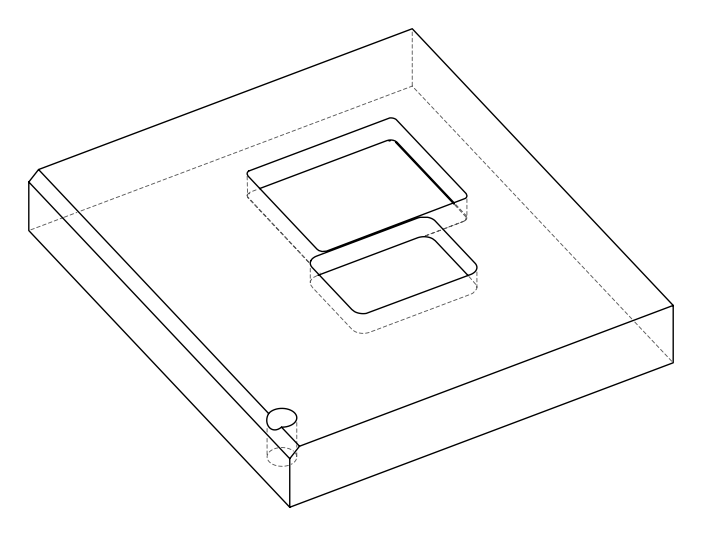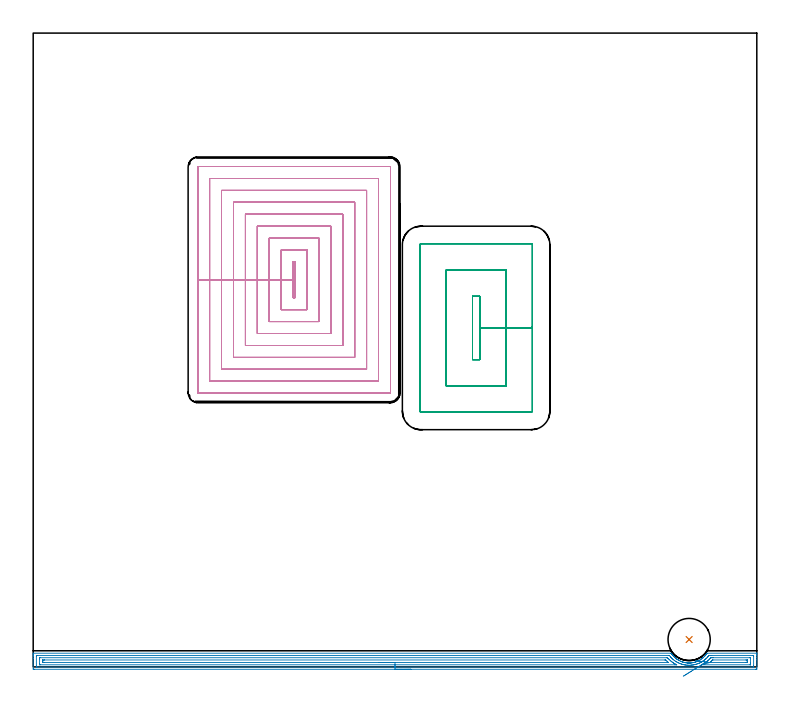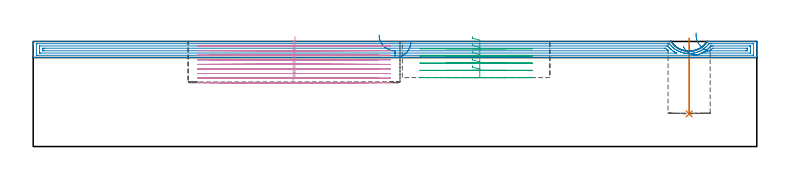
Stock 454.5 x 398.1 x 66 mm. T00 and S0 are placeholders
(PLAN: 4 operations, 3 tool changes, 70.9 min)
(1 INDEXABLE_INSERT_DRILL_BLIND_HOLE_FROM_SOLID | STEP1POCKET | NXT0302_024 | 0.19 min | 24897 mm3)
(2 AREA_MILL | FG_CHAMFER_SURFACE | UGT0205_001 | 14.69 min | 22938 mm3)
(3 MILL_RECTANGULAR_POCKET | POCKET_RECTANGULAR_STRAIGHT | UGT0201_105 | Follow Part, ap 5.5, ae 75% | 7.56 min | 266102 mm3)
(4 MILL_RECTANGULAR_POCKET_1 | POCKET_RECTANGULAR_STRAIGHT_1 | UGT0201_092 | Follow Part, ap 3, ae 75% | 48.45 min | 531128 mm3)
(TOOL NXT0302_024 | Index. Insert Drill 26.5mm [880-D2650L32-03] | D26.5 PA176 FL80 Z2)
(TOOL UGT0205_001 | Chamfer Mill 20 x 3 x 45 deg. | D20 FL50 Z2)
(TOOL UGT0201_105 | End Mill 22 mm | D22 FL25 Z2)
(TOOL UGT0201_092 | End mill 12 mm | D12 R1 FL26 Z4)
(OP 1 INDEXABLE_INSERT_DRILL_BLIND_HOLE_FROM_SOLID)
G17 G21 G94 G90
T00 M6
G54
G17 G0 G90 X412. Y17.2 S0 M3
G43 Z76. H1
G94 G81 G98 Z20.5 F250. R68.
G80
M5
M2
(OP 2 AREA_MILL)
G17 G21 G94 G90
T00 M6
G54
G17 G0 G90 X237.25 Y-1.5 S1061 M3
G43 Z76. H0
Z65.9
G94 G1 X237.212 Z65.028 F250.
X237.098 Z64.164
X236.909 Z63.312
X236.647 Z62.48
X236.313 Z61.674
X235.91 Z60.9
X235.442 Z60.164
X234.91 Z59.472
X234.321 Z58.829
X233.678 Z58.24
X232.986 Z57.708
X232.25 Z57.24
X231.476 Z56.837
X230.67 Z56.503
X229.838 Z56.241
X228.986 Z56.052
X228.122 Z55.938
X227.25 Z55.9
X0.627
X0.324 Y-1.497 Z55.902
X0.01 Y-1.492 Z55.906
X0. Y-1.174 Z56.224
Y5.333 Z62.728
Y6.758 Z64.154
Y7.116 Z64.511
Y7.833 Z65.233
Y8.124 Z65.523
X0.007 Y8.543 Z65.935
X0.01 Y8.597 Z65.988
X0.18 Y8.6 Z66.
X400.235
X400.817 Y8.602 Z65.983
X400.908 Y8.456 Z65.855
X400.917 Y8.442 Z65.842
X400.935 Y8.414 Z65.814
X401.056 Y8.236 Z65.636
X401.129 Y8.136 Z65.535
X401.223 Y8.008 Z65.403
X401.332 Y7.855 Z65.255
X401.427 Y7.726 Z65.125
X401.439 Y7.709 Z65.108
X401.554 Y7.562 Z64.958
X401.689 Y7.387 Z64.786
X401.949 Y7.071 Z64.469
X402.023 Y6.989 Z64.386
X402.168 Y6.823 Z64.222
X402.32 Y6.661 Z64.061
X402.5 Y6.471 Z63.87
X402.843 Y6.129 Z63.525
X402.916 Y6.06 Z63.456
X403.048 Y5.938 Z63.334
X403.214 Y5.792 Z63.188
X403.389 Y5.638 Z63.035
X403.512 Y5.535 Z62.932
X403.737 Y5.347 Z62.746
X403.81 Y5.29 Z62.689
X404.121 Y5.051 Z62.448
X404.257 Y4.954 Z62.351
X404.373 Y4.871 Z62.267
X404.567 Y4.739 Z62.134
X404.63 Y4.695 Z62.091
X405.056 Y4.425 Z61.821
X405.151 Y4.367 Z61.764
X405.487 Y4.164 Z61.563
X405.968 Y3.911 Z61.309
X406.417 Y3.69 Z61.088
X406.863 Y3.494 Z60.892
X407.311 Y3.312 Z60.708
X407.386 Y3.286 Z60.681
X407.477 Y3.253 Z60.651
X407.559 Y3.224 Z60.622
X407.8 Y3.139 Z60.537
X407.992 Y3.078 Z60.476
X408.205 Y3.01 Z60.408
X408.651 Y2.886 Z60.284
X409.098 Y2.777 Z60.176
X409.363 Y2.723 Z60.122
X409.544 Y2.686 Z60.084
X409.992 Y2.609 Z60.009
X410.068 Y2.599 Z59.998
X410.438 Y2.548 Z59.948
X410.808 Y2.511 Z59.91
X410.886 Y2.503 Z59.902
X410.962 Y2.499 Z59.895
X411.068 Y2.491 Z59.888
X411.332 Y2.473 Z59.87
X411.779 Y2.456 Z59.847
X411.856 Y2.458 Z59.845
X412.002 Y2.459 Z59.846
X412.112 Y2.46
X412.282 Y2.459 Z59.852
X412.432 Y2.464 Z59.86
X412.673 Y2.474 Z59.868
X412.75 Y2.48 Z59.873
X413.12 Y2.504 Z59.901
X413.376 Y2.53 Z59.928
X413.566 Y2.55 Z59.947
X414.014 Y2.612 Z60.008
X414.334 Y2.665 Z60.064
X414.46 Y2.687 Z60.085
X414.907 Y2.781 Z60.176
X415.354 Y2.889 Z60.283
X415.697 Y2.983 Z60.381
X415.801 Y3.014 Z60.409
X415.879 Y3.039 Z60.433
X416.084 Y3.104 Z60.498
X416.247 Y3.156 Z60.55
X416.601 Y3.278 Z60.677
X416.773 Y3.349 Z60.745
X417.141 Y3.495 Z60.894
X417.589 Y3.695 Z61.092
X417.667 Y3.733 Z61.129
X417.851 Y3.821 Z61.22
X417.905 Y3.847 Z61.247
X418.034 Y3.91 Z61.309
X418.51 Y4.165 Z61.562
X418.561 Y4.195 Z61.592
X418.928 Y4.412 Z61.81
X419.406 Y4.722 Z62.121
X419.881 Y5.051 Z62.449
X420.302 Y5.381 Z62.779
X420.52 Y5.561 Z62.96
X420.715 Y5.722 Z63.122
X420.796 Y5.796 Z63.195
X420.95 Y5.936 Z63.336
X421.609 Y6.583 Z63.982
X421.689 Y6.669 Z64.069
X421.832 Y6.823 Z64.222
X422.084 Y7.116 Z64.515
X422.173 Y7.219 Z64.619
X422.502 Y7.625 Z65.022
X422.565 Y7.709 Z65.108
X422.584 Y7.736 Z65.136
X423.102 Y8.477 Z65.876
X423.194 Y8.6 Z65.984
X423.478 Z66.
X454.32
X454.495 Z65.991
X454.496 Z65.99
X454.498 Y8.541 Z65.933
X454.5 Y8.123 Z65.523
Y7.833 Z65.233
Y7.116 Z64.511
Y5.866 Z63.263
Y4.442 Z61.837
Y-0.641 Z56.756
X454.498 Y-0.908 Z56.49
X454.493 Y-1.492 Z55.906
X454.461 Y-1.494 Z55.904
X453.873 Y-1.5 Z55.9
X227.25
Y-0.086 Z57.314
X2.415 Y-0.085 Z57.315
X2.345 Y-0.084 Z57.316
X2.206 Y-0.079 Z57.321
X2.01 Y-0.069 Z57.331
X2.008 Y-0.016 Z57.384
X2.001 Y0.396 Z57.796
X2. Y6.638 Z64.038
X2.004 Y7.116 Z64.516
X2.007 Y7.167 Z64.567
X2.008 Y7.175 Z64.575
X2.044 Y7.179 Z64.579
X2.136 Y7.182 Z64.582
X2.275 Y7.185 Z64.585
X2.345 Y7.186 Z64.586
X399.341 Y7.185 Z64.585
X399.41 Y7.183 Z64.583
X399.545 Y7.179 Z64.579
X399.609 Y7.116 Z64.516
X400.235 Y6.348 Z63.748
X400.345 Y6.225 Z63.625
X400.724 Y5.817 Z63.217
X401.129 Y5.395 Z62.795
X401.193 Y5.333 Z62.733
X401.63 Y4.938 Z62.338
X402.023 Y4.591 Z61.991
X402.075 Y4.547 Z61.947
X402.21 Y4.442 Z61.842
X402.916 Y3.91 Z61.31
X403.451 Y3.55 Z60.95
X403.81 Y3.324 Z60.724
X404.372 Y2.99 Z60.39
X404.704 Y2.813 Z60.213
X404.766 Y2.782 Z60.182
X405.019 Y2.659 Z60.059
X405.598 Y2.392 Z59.792
X406.071 Y2.187 Z59.587
X406.492 Y2.023 Z59.423
X406.601 Y1.984 Z59.384
X407.238 Y1.767 Z59.167
X407.386 Y1.72 Z59.12
X407.453 Y1.7 Z59.1
X408.28 Y1.487 Z58.887
X408.644 Y1.405 Z58.805
X409.174 Y1.301 Z58.701
X409.371 Y1.267 Z58.667
X409.913 Y1.185 Z58.585
X410.068 Y1.166 Z58.566
X410.739 Y1.098 Z58.498
X410.962 Y1.083 Z58.483
X411.685 Y1.046 Z58.446
X411.856 Y1.044 Z58.444
X412.568 Y1.057 Z58.457
X412.75 Y1.065 Z58.465
X413.409 Y1.11 Z58.51
X413.644 Y1.131 Z58.531
X413.78 Y1.146 Z58.546
X414.363 Y1.224 Z58.624
X414.538 Y1.251 Z58.651
X414.979 Y1.327 Z58.727
X415.432 Y1.421 Z58.821
X415.714 Y1.486 Z58.886
X416.326 Y1.641 Z59.041
X416.425 Y1.669 Z59.069
X416.756 Y1.767 Z59.167
X417.22 Y1.923 Z59.323
X417.757 Y2.123 Z59.523
X418.114 Y2.267 Z59.667
X418.387 Y2.386 Z59.786
X418.99 Y2.659 Z60.059
X419.008 Y2.667 Z60.067
X419.585 Y2.975 Z60.375
X419.902 Y3.152 Z60.552
X420.152 Y3.301 Z60.701
X420.555 Y3.55 Z60.95
X420.701 Y3.645 Z61.045
X420.796 Y3.708 Z61.108
X421.226 Y4.012 Z61.412
X421.69 Y4.358 Z61.758
X421.737 Y4.395 Z61.795
X421.794 Y4.442 Z61.842
X422.22 Y4.801 Z62.201
X422.584 Y5.126 Z62.526
X422.69 Y5.227 Z62.627
X422.798 Y5.333 Z62.733
X423.136 Y5.674 Z63.074
X423.478 Y6.023 Z63.423
X423.573 Y6.13 Z63.53
X423.655 Y6.225 Z63.625
X423.979 Y6.617 Z64.017
X424.372 Y7.102 Z64.502
X424.379 Y7.109 Z64.509
X424.391 Y7.116 Z64.516
X425.202 Y7.18 Z64.58
X425.266 Y7.182 Z64.582
X426.09 Y7.186 Z64.586
X426.16
X452.085 Y7.185 Z64.585
X452.155 Y7.184 Z64.584
X452.294 Y7.179 Z64.579
X452.49 Y7.169 Z64.569
X452.492 Y7.116 Z64.516
X452.499 Y6.704 Z64.104
X452.5 Y0.875 Z58.275
Y0.462 Z57.862
X452.496 Y-0.016 Z57.384
X452.493 Y-0.067 Z57.333
X452.492 Y-0.075 Z57.325
X452.457 Y-0.079 Z57.321
X452.365 Y-0.082 Z57.318
X452.225 Y-0.085 Z57.315
X452.155 Y-0.086 Z57.314
X227.25
Y1.328 Z58.728
X4.642 Y1.329 Z58.729
X4.203 Y1.331 Z58.731
X4.057 Y1.333 Z58.733
X4.013 Y1.335 Z58.735
X4.008 Y1.43 Z58.83
X4.003 Y1.565 Z58.965
X4.001 Y1.767 Z59.167
X4. Y1.969 Z59.369
Y4.644 Z62.044
X4.001 Y5.333 Z62.733
X4.002 Y5.533 Z62.933
X4.01 Y5.736 Z63.136
X4.019 Y5.765 Z63.165
X4.039 Y5.767 Z63.167
X4.093 Y5.77 Z63.17
X4.203 Y5.771 Z63.171
X398.007
X398.227 Y5.769 Z63.169
X398.336 Y5.767 Z63.167
X398.386 Y5.765 Z63.165
X398.447 Y5.702 Z63.102
X398.784 Y5.333 Z62.733
X399.341 Y4.745 Z62.145
X399.646 Y4.442 Z61.842
X400.235 Y3.911 Z61.311
X400.659 Y3.55 Z60.95
X401.129 Y3.188 Z60.588
X401.434 Y2.961 Z60.361
X401.866 Y2.659 Z60.059
X402.023 Y2.553 Z59.953
X402.321 Y2.36 Z59.76
X402.916 Y2.012 Z59.412
X403.357 Y1.767 Z59.167
X403.81 Y1.531 Z58.931
X404.194 Y1.335 Z58.735
X403.97 Y1.332 Z58.732
X403.81 Y1.33 Z58.73
X403.356 Y1.329 Z58.729
X402.916 Y1.328 Z58.728
X227.25
Y2.743 Z60.143
X6.8
X6.062 Y2.748 Z60.148
X6.021 Y2.749 Z60.149
X6.01 Y2.755 Z60.155
X6.007 Y2.779 Z60.179
X6.003 Y2.887 Z60.287
X6.001 Y3.105 Z60.505
X6. Y3.541 Z60.941
X6.001 Y3.991 Z61.391
X6.003 Y4.212 Z61.612
X6.007 Y4.322 Z61.722
X6.01 Y4.345 Z61.745
X6.024 Y4.35 Z61.75
X6.08 Y4.353 Z61.753
X6.885 Y4.357 Z61.757
X6.969
X396.744
X397.148 Y4.352 Z61.752
X397.247 Y4.35 Z61.75
X397.298 Y4.335 Z61.735
X398.093 Y3.55 Z60.95
X398.447 Y3.226 Z60.626
X398.906 Y2.811 Z60.211
X398.957 Y2.764 Z60.164
X398.968 Y2.749 Z60.149
X398.942 Y2.748 Z60.148
X398.777 Y2.745 Z60.145
X398.447 Y2.743 Z60.143
X398.362
X227.25
X226.378 Z60.181
X225.514 Z60.295
X224.662 Z60.483
X223.83 Z60.746
X223.024 Z61.08
X222.25 Z61.482
X221.514 Z61.951
X220.822 Z62.482
X220.179 Z63.072
X219.59 Z63.715
X219.058 Z64.407
X218.59 Z65.143
X218.187 Z65.916
X217.853 Z66.722
X217.591 Z67.554
X217.402 Z68.406
X217.288 Z69.271
X217.25 Z70.143
G0 Z76.
X408.346 Y-5.842
Z62.879
G1 X408.72 Y-5.607 Z62.127
X409.149 Y-5.339 Z61.417
X409.629 Y-5.038 Z60.753
X410.156 Y-4.708 Z60.141
X410.726 Y-4.351 Z59.586
X411.335 Y-3.97 Z59.091
X411.978 Y-3.567 Z58.661
X412.651 Y-3.146 Z58.299
X413.348 Y-2.709 Z58.007
X414.063 Y-2.261 Z57.788
X414.793 Y-1.804 Z57.643
X415.53 Y-1.343 Z57.574
X416.269 Y-0.88 Z57.581
X417.005 Y-0.419 Z57.664
X417.732 Y0.037 Z57.823
X418.444 Y0.483 Z58.055
X419.137 Y0.917 Z58.36
X419.805 Y1.335 Z58.735
X419.826 Y1.349 Z58.749
X419.87 Y1.373 Z58.773
X420.654 Y1.767 Z59.167
X420.747 Y1.816 Z59.216
X420.796 Y1.843 Z59.243
X421.313 Y2.143 Z59.543
X421.69 Y2.372 Z59.772
X421.866 Y2.483 Z59.883
X422.135 Y2.659 Z60.059
X422.401 Y2.841 Z60.241
X422.584 Y2.97 Z60.37
X422.915 Y3.219 Z60.619
X423.347 Y3.55 Z60.95
X423.42 Y3.608 Z61.008
X423.478 Y3.656 Z61.056
X423.898 Y4.023 Z61.423
X424.372 Y4.456 Z61.856
X424.806 Y4.896 Z62.296
X425.23 Y5.333 Z62.733
X425.247 Y5.352 Z62.752
X425.612 Y5.765 Z63.165
X425.725 Y5.767 Z63.167
X426.16 Y5.77 Z63.17
X426.614 Y5.771 Z63.171
X427.054 Y5.772 Z63.172
X449.858 Y5.771 Z63.171
X450.297 Y5.769 Z63.169
X450.443 Y5.767 Z63.167
X450.487 Y5.765 Z63.165
X450.492 Y5.67 Z63.07
X450.497 Y5.535 Z62.935
X450.499 Y5.333 Z62.733
X450.5 Y5.131 Z62.531
Y2.456 Z59.856
X450.499 Y1.767 Z59.167
X450.498 Y1.567 Z58.967
X450.49 Y1.364 Z58.764
X450.481 Y1.335 Z58.735
X450.461 Y1.333 Z58.733
X450.407 Y1.33 Z58.73
X450.297 Y1.329 Z58.729
X419.902
X419.876
X419.834 Y1.332 Z58.732
X419.805 Y1.335 Z58.735
X425.025 Y2.751 Z60.151
X425.027 Y2.754 Z60.154
X425.035 Y2.764 Z60.164
X425.266 Y2.965 Z60.365
X425.573 Y3.244 Z60.644
X425.906 Y3.55 Z60.95
X426.036 Y3.673 Z61.073
X426.16 Y3.794 Z61.194
X426.722 Y4.35 Z61.75
X426.768 Y4.352 Z61.752
X426.969 Y4.356 Z61.756
X447.7 Y4.357 Z61.757
X448.438 Y4.352 Z61.752
X448.478 Y4.351 Z61.751
X448.49 Y4.345 Z61.745
X448.493 Y4.321 Z61.721
X448.497 Y4.213 Z61.613
X448.499 Y3.995 Z61.395
X448.5 Y3.559 Z60.959
X448.499 Y3.109 Z60.509
X448.497 Y2.888 Z60.288
X448.493 Y2.779 Z60.179
X448.49 Y2.755 Z60.155
X448.476 Y2.749 Z60.149
X448.42 Y2.747 Z60.147
X447.615 Y2.743 Z60.143
X447.531
X425.266
X425.18 Y2.744 Z60.144
X425.039 Y2.749 Z60.149
X425.025 Y2.751 Z60.151
X424.172 Y2.859 Z60.298
X423.335 Y2.965 Z60.519
X422.52 Y3.069 Z60.812
X421.733 Y3.169 Z61.177
X420.982 Y3.264 Z61.609
X420.27 Y3.355 Z62.105
X419.604 Y3.439 Z62.662
X418.988 Y3.517 Z63.275
X418.428 Y3.588 Z63.941
X417.928 Y3.652 Z64.652
X417.491 Y3.708 Z65.405
X417.121 Y3.755 Z66.194
X416.821 Y3.793 Z67.012
X416.592 Y3.822 Z67.854
X416.437 Y3.841 Z68.712
X416.357 Y3.852 Z69.58
X416.352 Z70.453
X416.422 Y3.843 Z71.322
G0 Z76.
M5
M2
(OP 3 MILL_RECTANGULAR_POCKET)
G17 G21 G94 G90
T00 M6
G54
G17 G0 G90 X275.9 Y196.64 S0 M3
G43 Z76.001 H0
Z69.001
G94 G1 Y193. Z68.025 F250.
X280.5 Z66.793
Y212.9 Z61.461
Y232.8 F500.
X275.9
Y193.
X280.5
Y212.9
X297.
Y249.3
X259.4
Y176.5
X297.
Y212.9
X313.5
Y265.2
G3 X312.9 Y265.8 R0.6
G1 X243.5
G3 X242.9 Y265.2 R0.6
G1 Y160.6
G3 X243.5 Y160. R0.6
G1 X312.9
G3 X313.5 Y160.6 R0.6
G1 Y212.9
Y213.9
G0 X275.9 Y196.64 Z64.461
G1 Y193. Z63.485 F250.
X280.5 Z62.253
Y212.9 Z56.921
Y232.8 F500.
X275.9
Y193.
X280.5
Y212.9
X297.
Y249.3
X259.4
Y176.5
X297.
Y212.9
X313.5
Y265.2
G3 X312.9 Y265.8 R0.6
G1 X243.5
G3 X242.9 Y265.2 R0.6
G1 Y160.6
G3 X243.5 Y160. R0.6
G1 X312.9
G3 X313.5 Y160.6 R0.6
G1 Y212.9
Y213.9
G0 X275.9 Y196.64 Z59.921
G1 Y193. Z58.945 F250.
X280.5 Z57.713
Y212.9 Z52.38
Y232.8 F500.
X275.9
Y193.
X280.5
Y212.9
X297.
Y249.3
X259.4
Y176.5
X297.
Y212.9
X313.5
Y265.2
G3 X312.9 Y265.8 R0.6
G1 X243.5
G3 X242.9 Y265.2 R0.6
G1 Y160.6
G3 X243.5 Y160. R0.6
G1 X312.9
G3 X313.5 Y160.6 R0.6
G1 Y212.9
Y213.9
G0 X275.9 Y196.64 Z55.38
G1 Y193. Z54.405 F250.
X280.5 Z53.172
Y212.9 Z47.84
Y232.8 F500.
X275.9
Y193.
X280.5
Y212.9
X297.
Y249.3
X259.4
Y176.5
X297.
Y212.9
X313.5
Y265.2
G3 X312.9 Y265.8 R0.6
G1 X243.5
G3 X242.9 Y265.2 R0.6
G1 Y160.6
G3 X243.5 Y160. R0.6
G1 X312.9
G3 X313.5 Y160.6 R0.6
G1 Y212.9
Y213.9
G0 X275.9 Y196.64 Z50.84
G1 Y193. Z49.865 F250.
X280.5 Z48.632
Y212.9 Z43.3
Y232.8 F500.
X275.9
Y193.
X280.5
Y212.9
X297.
Y249.3
X259.4
Y176.5
X297.
Y212.9
X313.5
Y265.2
G3 X312.9 Y265.8 R0.6
G1 X243.5
G3 X242.9 Y265.2 R0.6
G1 Y160.6
G3 X243.5 Y160. R0.6
G1 X312.9
G3 X313.5 Y160.6 R0.6
G1 Y212.9
Y213.9
G0 Z76.001
M5
M2
(OP 4 MILL_RECTANGULAR_POCKET_1)
G17 G21 G94 G90
T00 M6
G54
G17 G0 G90 X164.4 Y244.663 S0 M3
G43 Z76.001 H0
Z69.001
G94 G1 Y254.3 Z66.419 F250.
X163.3 Z66.124
Y243.1 Z63.123
Y231.9 F500.
X164.4
Y254.3
X163.3
Y243.1
X155.8
Y224.4
X171.9
Y261.8
X155.8
Y243.1
X148.3
Y216.9
X179.4
Y269.3
X148.3
Y243.1
X140.8
Y209.4
X186.9
Y276.8
X140.8
Y243.1
X133.3
Y201.9
X194.4
Y284.3
X133.3
Y243.1
X125.8
Y194.4
X201.9
Y291.8
X125.8
Y243.1
X118.3
Y186.9
X209.4
Y299.3
X118.3
Y243.1
X110.8
Y179.4
X216.9
Y306.8
X110.8
Y243.1
X103.3
Y172.3
G3 X103.7 Y171.9 R0.4
G1 X224.
G3 X224.4 Y172.3 R0.4
G1 Y313.9
G3 X224. Y314.3 R0.4
G1 X103.7
G3 X103.3 Y313.9 R0.4
G1 Y243.1
Y242.1
G0 X164.4 Y244.663 Z66.123
G1 Y254.3 Z63.541 F250.
X163.3 Z63.246
Y243.1 Z60.245
Y231.9 F500.
X164.4
Y254.3
X163.3
Y243.1
X155.8
Y224.4
X171.9
Y261.8
X155.8
Y243.1
X148.3
Y216.9
X179.4
Y269.3
X148.3
Y243.1
X140.8
Y209.4
X186.9
Y276.8
X140.8
Y243.1
X133.3
Y201.9
X194.4
Y284.3
X133.3
Y243.1
X125.8
Y194.4
X201.9
Y291.8
X125.8
Y243.1
X118.3
Y186.9
X209.4
Y299.3
X118.3
Y243.1
X110.8
Y179.4
X216.9
Y306.8
X110.8
Y243.1
X103.3
Y172.3
G3 X103.7 Y171.9 R0.4
G1 X224.
G3 X224.4 Y172.3 R0.4
G1 Y313.9
G3 X224. Y314.3 R0.4
G1 X103.7
G3 X103.3 Y313.9 R0.4
G1 Y243.1
Y242.1
G0 X164.4 Y244.663 Z63.245
G1 Y254.3 Z60.663 F250.
X163.3 Z60.368
Y243.1 Z57.367
Y231.9 F500.
X164.4
Y254.3
X163.3
Y243.1
X155.8
Y224.4
X171.9
Y261.8
X155.8
Y243.1
X148.3
Y216.9
X179.4
Y269.3
X148.3
Y243.1
X140.8
Y209.4
X186.9
Y276.8
X140.8
Y243.1
X133.3
Y201.9
X194.4
Y284.3
X133.3
Y243.1
X125.8
Y194.4
X201.9
Y291.8
X125.8
Y243.1
X118.3
Y186.9
X209.4
Y299.3
X118.3
Y243.1
X110.8
Y179.4
X216.9
Y306.8
X110.8
Y243.1
X103.3
Y172.3
G3 X103.7 Y171.9 R0.4
G1 X224.
G3 X224.4 Y172.3 R0.4
G1 Y313.9
G3 X224. Y314.3 R0.4
G1 X103.7
G3 X103.3 Y313.9 R0.4
G1 Y243.1
Y242.1
G0 X164.4 Y244.663 Z60.367
G1 Y254.3 Z57.785 F250.
X163.3 Z57.49
Y243.1 Z54.489
Y231.9 F500.
X164.4
Y254.3
X163.3
Y243.1
X155.8
Y224.4
X171.9
Y261.8
X155.8
Y243.1
X148.3
Y216.9
X179.4
Y269.3
X148.3
Y243.1
X140.8
Y209.4
X186.9
Y276.8
X140.8
Y243.1
X133.3
Y201.9
X194.4
Y284.3
X133.3
Y243.1
X125.8
Y194.4
X201.9
Y291.8
X125.8
Y243.1
X118.3
Y186.9
X209.4
Y299.3
X118.3
Y243.1
X110.8
Y179.4
X216.9
Y306.8
X110.8
Y243.1
X103.3
Y172.3
G3 X103.7 Y171.9 R0.4
G1 X224.
G3 X224.4 Y172.3 R0.4
G1 Y313.9
G3 X224. Y314.3 R0.4
G1 X103.7
G3 X103.3 Y313.9 R0.4
G1 Y243.1
Y242.1
G0 X164.4 Y244.663 Z57.489
G1 Y254.3 Z54.907 F250.
X163.3 Z54.613
Y243.1 Z51.611
Y231.9 F500.
X164.4
Y254.3
X163.3
Y243.1
X155.8
Y224.4
X171.9
Y261.8
X155.8
Y243.1
X148.3
Y216.9
X179.4
Y269.3
X148.3
Y243.1
X140.8
Y209.4
X186.9
Y276.8
X140.8
Y243.1
X133.3
Y201.9
X194.4
Y284.3
X133.3
Y243.1
X125.8
Y194.4
X201.9
Y291.8
X125.8
Y243.1
X118.3
Y186.9
X209.4
Y299.3
X118.3
Y243.1
X110.8
Y179.4
X216.9
Y306.8
X110.8
Y243.1
X103.3
Y172.3
G3 X103.7 Y171.9 R0.4
G1 X224.
G3 X224.4 Y172.3 R0.4
G1 Y313.9
G3 X224. Y314.3 R0.4
G1 X103.7
G3 X103.3 Y313.9 R0.4
G1 Y243.1
Y242.1
G0 X164.4 Y244.663 Z54.611
G1 Y254.3 Z52.029 F250.
X163.3 Z51.735
Y243.1 Z48.734
Y231.9 F500.
X164.4
Y254.3
X163.3
Y243.1
X155.8
Y224.4
X171.9
Y261.8
X155.8
Y243.1
X148.3
Y216.9
X179.4
Y269.3
X148.3
Y243.1
X140.8
Y209.4
X186.9
Y276.8
X140.8
Y243.1
X133.3
Y201.9
X194.4
Y284.3
X133.3
Y243.1
X125.8
Y194.4
X201.9
Y291.8
X125.8
Y243.1
X118.3
Y186.9
X209.4
Y299.3
X118.3
Y243.1
X110.8
Y179.4
X216.9
Y306.8
X110.8
Y243.1
X103.3
Y172.3
G3 X103.7 Y171.9 R0.4
G1 X224.
G3 X224.4 Y172.3 R0.4
G1 Y313.9
G3 X224. Y314.3 R0.4
G1 X103.7
G3 X103.3 Y313.9 R0.4
G1 Y243.1
Y242.1
G0 X164.4 Y244.663 Z51.734
G1 Y254.3 Z49.152 F250.
X163.3 Z48.857
Y243.1 Z45.856
Y231.9 F500.
X164.4
Y254.3
X163.3
Y243.1
X155.8
Y224.4
X171.9
Y261.8
X155.8
Y243.1
X148.3
Y216.9
X179.4
Y269.3
X148.3
Y243.1
X140.8
Y209.4
X186.9
Y276.8
X140.8
Y243.1
X133.3
Y201.9
X194.4
Y284.3
X133.3
Y243.1
X125.8
Y194.4
X201.9
Y291.8
X125.8
Y243.1
X118.3
Y186.9
X209.4
Y299.3
X118.3
Y243.1
X110.8
Y179.4
X216.9
Y306.8
X110.8
Y243.1
X103.3
Y172.3
G3 X103.7 Y171.9 R0.4
G1 X224.
G3 X224.4 Y172.3 R0.4
G1 Y313.9
G3 X224. Y314.3 R0.4
G1 X103.7
G3 X103.3 Y313.9 R0.4
G1 Y243.1
Y242.1
G0 X164.4 Y244.663 Z48.856
G1 Y254.3 Z46.274 F250.
X163.3 Z45.979
Y243.1 Z42.978
Y231.9 F500.
X164.4
Y254.3
X163.3
Y243.1
X155.8
Y224.4
X171.9
Y261.8
X155.8
Y243.1
X148.3
Y216.9
X179.4
Y269.3
X148.3
Y243.1
X140.8
Y209.4
X186.9
Y276.8
X140.8
Y243.1
X133.3
Y201.9
X194.4
Y284.3
X133.3
Y243.1
X125.8
Y194.4
X201.9
Y291.8
X125.8
Y243.1
X118.3
Y186.9
X209.4
Y299.3
X118.3
Y243.1
X110.8
Y179.4
X216.9
Y306.8
X110.8
Y243.1
X103.3
Y172.3
G3 X103.7 Y171.9 R0.4
G1 X224.
G3 X224.4 Y172.3 R0.4
G1 Y313.9
G3 X224. Y314.3 R0.4
G1 X103.7
G3 X103.3 Y313.9 R0.4
G1 Y243.1
Y242.1
G0 X164.4 Y244.663 Z45.978
G1 Y254.3 Z43.396 F250.
X163.3 Z43.101
Y243.1 Z40.1
Y231.9 F500.
X164.4
Y254.3
X163.3
Y243.1
X155.8
Y224.4
X171.9
Y261.8
X155.8
Y243.1
X148.3
Y216.9
X179.4
Y269.3
X148.3
Y243.1
X140.8
Y209.4
X186.9
Y276.8
X140.8
Y243.1
X133.3
Y201.9
X194.4
Y284.3
X133.3
Y243.1
X125.8
Y194.4
X201.9
Y291.8
X125.8
Y243.1
X118.3
Y186.9
X209.4
Y299.3
X118.3
Y243.1
X110.8
Y179.4
X216.9
Y306.8
X110.8
Y243.1
X103.3
Y172.3
G3 X103.7 Y171.9 R0.4
G1 X224.
G3 X224.4 Y172.3 R0.4
G1 Y313.9
G3 X224. Y314.3 R0.4
G1 X103.7
G3 X103.3 Y313.9 R0.4
G1 Y243.1
Y242.1
G0 Z76.001
M5
M2
